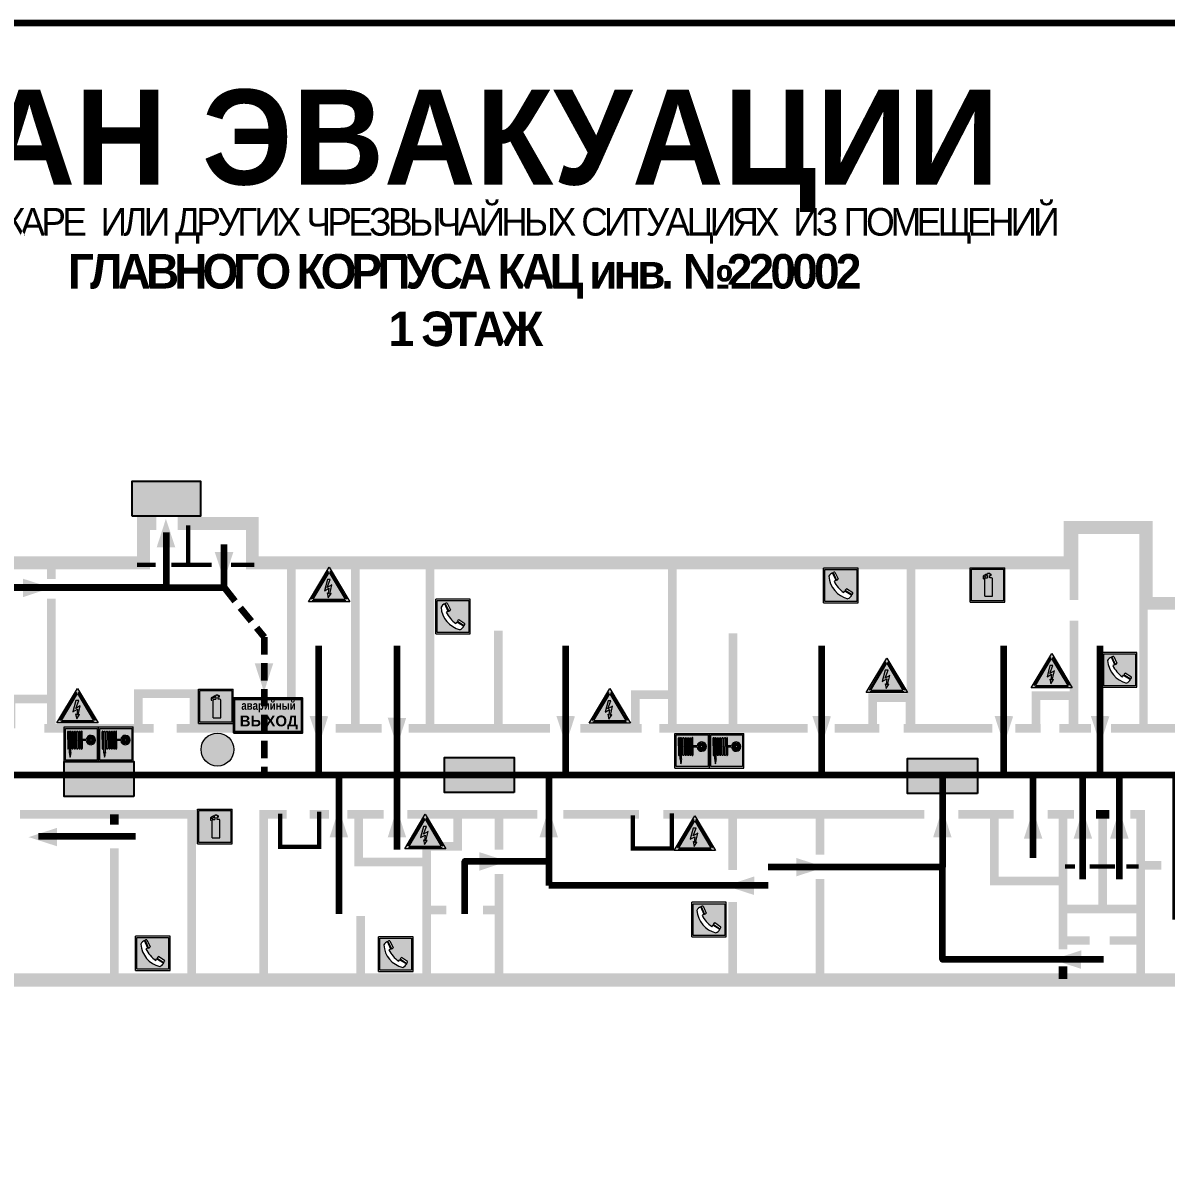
# Model space of a CAD drawing. Header units: millimetres. Extents: x 13810 to 67229, y 12374 to 21950.
# Drawn here: x 27227.8 to 27492.9, y 19611.8 to 19874 of the extents above; entities that cross this region are included whole.
import ezdxf

# ---------------------------------------------------------------- set-up
doc = ezdxf.new("R2010")
doc.units = ezdxf.units.MM
doc.linetypes.add('{ Wide Dash }', pattern=[12, 4, -2, 4, -2])
doc.layers.add('План_Штампы', color=7, linetype='Continuous')
doc.styles.add('обычный', font='arial.ttf')

# ---------------------------------------------------------------- blocks, each defined once
blk = doc.blocks.new('A$C7B4425F7')
at = {"true_color": 0xffffff}
blk.add_hatch(color=7, dxfattribs=at).paths.add_polyline_path([(0, 0), (-16, 0), (-16, -8), (0, -8)])
h = blk.add_hatch(color=126)
h.paths.add_polyline_path([(-0.2, -0.2), (-15.8, -0.2), (-15.8, -7.8), (-0.2, -7.8)])
h.paths.add_polyline_path([(-11.76, -2.03), (-11.76, -3.66), (-11.17, -3.66, -0.568275), (-11.17, -6.18), (-12.58, -6.18), (-12.58, -2.03)], flags=16)
h.paths.add_polyline_path([(-13.33, -4.12, -0.495768), (-13.59, -6.18), (-15.03, -6.18), (-15.03, -2.03), (-13.59, -2.03, -0.487973)], flags=16)
h.paths.add_polyline_path([(-10.25, -2.03), (-9.48, -2.03), (-9.48, -6.18), (-10.25, -6.18)], flags=16)
h.paths.add_polyline_path([(-13.84, -3.69), (-14.24, -3.69), (-14.24, -3.03), (-13.9, -3.03, -0.692621)], flags=0)
h.paths.add_polyline_path([(-9.15, -2.03), (-8.4, -2.03), (-8.04, -3.07), (-7.68, -2.03), (-6.93, -2.03), (-7.64, -4.1), (-6.93, -6.18), (-7.68, -6.18), (-8.04, -5.14), (-8.4, -6.18), (-9.15, -6.18), (-8.44, -4.1)], flags=16)
h.paths.add_polyline_path([(-11.76, -4.46), (-11.42, -4.46, -0.692621), (-11.36, -5.12), (-11.76, -5.12)], flags=0)
h.paths.add_polyline_path([(-13.9, -5.2), (-14.24, -5.2), (-14.24, -4.55), (-13.84, -4.55, -0.708038)], flags=0)
edge = h.paths.add_edge_path(flags=16)
edge.add_ellipse((-5.51, -4.08), major_axis=(0, 2.05), ratio=0.586184, start_angle=0, end_angle=360)
edge = h.paths.add_edge_path(flags=0)
edge.add_ellipse((-5.51, -4.08), major_axis=(0, 1.14), ratio=0.454828, start_angle=0, end_angle=360)
h.paths.add_polyline_path([(-4.13, -4.96, 0.377264), (-3.48, -4.52, 0.0555), (-3.16, -2.03), (-1.66, -2.03), (-1.66, -4.96), (-0.96, -4.96), (-0.96, -7.01), (-1.75, -7.01), (-1.75, -6.18), (-3.3, -6.18), (-3.3, -7.02), (-4.13, -7.02)], flags=16)
h.paths.add_polyline_path([(-2.73, -2.91), (-2.28, -2.91), (-2.28, -4.96), (-3.05, -4.96, 0.079136)], flags=0)
at = {"color": 126}
blk.add_lwpolyline([(-16, -8), (0, -8), (0, 0), (-16, 0)], close=True, dxfattribs=at)
blk = doc.blocks.new('A$C32E8229D')
at = {"true_color": 0xffffff}
blk.add_hatch(color=7, dxfattribs=at).paths.add_polyline_path([(0, 0), (0, -8), (16, -8), (16, 0)])
h = blk.add_hatch(color=126)
h.paths.add_polyline_path([(0.2, -0.2), (15.8, -0.2), (15.8, -7.8), (0.2, -7.8)])
h.paths.add_polyline_path([(13.49, -2.05), (12.08, -2.05), (11.37, -2.63, 0.162397), (11.29, -2.84), (11.29, -3.63), (10.35, -3.63), (10.35, -4.05), (11.68, -4.05), (11.68, -3.48), (12.26, -4.28), (11.29, -5.1), (11.29, -6.78), (11.85, -6.78), (11.85, -5.44), (12.8, -4.64), (12.8, -5.94), (14.46, -5.94), (14.46, -5.39), (13.45, -5.39), (13.45, -3.97), (12.46, -2.59), (13.15, -2.59), (13.69, -3.34), (14.18, -3)], flags=16)
h.paths.add_polyline_path([(10.74, -1.82, 1), (11.8, -1.82, 1)], flags=16)
h.paths.add_polyline_path([(9.39, -3.59), (5.99, -3.59), (6.56, -3.03), (5.91, -3.03), (5.1, -3.83), (5.91, -4.64), (6.56, -4.64), (5.99, -4.09), (9.39, -4.09)], flags=16)
h.paths.add_polyline_path([(4.29, -1.08), (1.72, -1.08), (1.72, -6.6), (4.29, -6.6)], flags=16)
at = {"color": 126}
blk.add_lwpolyline([(16, -8), (0, -8), (0, 0), (16, 0)], close=True, dxfattribs=at)
blk = doc.blocks.new('A$C456E1F9C')
at = {"lineweight": 5}
h = blk.add_hatch(color=242, dxfattribs=at)
h.paths.add_polyline_path([(0.51, -1.47), (0.51, -13.26), (12.29, -13.26), (12.29, -1.47)])
h.paths.add_polyline_path([(5.42, -4.95, -0.254479), (4.78, -5.4), (3.52, -2.53, -0.209735), (4.23, -2.4)], flags=16)
h.paths.add_polyline_path([(8.53, -8.6), (10.87, -10.17), (10.54, -10.76), (8.03, -9.13, -0.192251)], flags=16)
h.paths.add_polyline_path([(4.61, -5.49, 0.005518), (3.87, -5.72, 0.128647), (7.49, -10.01, 0.00809), (7.83, -9.33), (10.47, -10.97, -0.16736), (8.99, -12.25, -0.327862), (1.95, -3.95, -0.166952), (3.36, -2.62)], flags=16)
at = {"color": 242, "lineweight": 5}
for p, q in [((0, -13.77), (0, -0.97)), ((12.8, -0.97), (0, -0.97)), ((4.61, -5.49), (3.36, -2.62)), ((3.52, -2.53), (4.78, -5.4)), ((4.23, -2.4), (5.42, -4.95)), ((12.8, -13.77), (12.8, -0.97)), ((7.83, -9.33), (10.47, -10.97)), ((8.03, -9.13), (10.54, -10.76)), ((10.81, -10.12), (8.53, -8.6)), ((10.54, -10.76), (10.8, -10.3)), ((10.8, -10.3), (10.81, -10.12)), ((0, -13.77), (12.8, -13.77))]:
    blk.add_line(p, q, dxfattribs=at)
blk.add_lwpolyline([(0.51, -1.47), (12.29, -1.47), (12.29, -13.26), (0.51, -13.26)], close=True, dxfattribs=at)
for centre, radius, start, end in [((4.59, -5.34), 2.99, 114.2845, 152.1974), ((11.12, -3.31), 9.19, 183.9915, 256.6009), ((4.02, -3.27), 0.891, 76.3284, 123.7092), ((14.98, -39.1), 35.17, 107.1487, 108.4135), ((13.86, -0.94), 11.08, 205.5536, 234.8762), ((4.68, -4.59), 0.824, 276.9621, 334.0723), ((-13.31, 0.8), 23.44, 332.5487, 334.4027), ((8.94, -9.5), 0.989, 114.4092, 157.9388), ((7.87, -9.46), 3, 291.9291, 329.9329)]:
    blk.add_arc(centre, radius, start, end, dxfattribs=at)
blk = doc.blocks.new('A$C37112FD5')
at = {"true_color": 0xf5f5ff}
h = blk.add_hatch(color=7, dxfattribs=at)
h.dxf.hatch_style = 1
h.paths.add_polyline_path([(12.8, -7.4), (0, -7.4), (0, -20.2), (12.8, -20.2)])
h.paths.add_polyline_path([(12.29, -7.91), (12.29, -19.69), (0.51, -19.69), (0.51, -7.91)], flags=16)
h.paths.add_polyline_path([(4.98, -9.04, -0.42597), (5.17, -9.22), (5.17, -12.25), (5.17, -15.29, -0.432244), (4.98, -15.47), (4.83, -15.47, -0.42597), (4.64, -15.29), (4.64, -12.25), (4.64, -9.22, -0.432244), (4.83, -9.04)], flags=0)
h.paths.add_polyline_path([(4.28, -9.22), (4.28, -12.25), (4.28, -15.29, -0.432244), (4.09, -15.47), (3.94, -15.47, -0.42597), (3.75, -15.29), (3.75, -12.25), (3.75, -9.22, -0.432244), (3.94, -9.04), (4.09, -9.04, -0.42597)], flags=0)
h.paths.add_polyline_path([(5.72, -9.04), (5.87, -9.04, -0.42597), (6.06, -9.22), (6.06, -12.25), (6.06, -15.29, -0.432244), (5.87, -15.47), (5.72, -15.47, -0.42597), (5.53, -15.29), (5.53, -12.25), (5.53, -9.22, -0.432244)], flags=0)
h.paths.add_polyline_path([(6.42, -8.9), (6.5, -8.9, -0.42597), (6.69, -9.08), (6.69, -12.03), (8.21, -12.03, -15.824349), (8.21, -12.47), (6.69, -12.47), (6.69, -15.42, -0.432244), (6.5, -15.6), (6.42, -15.6)], flags=0)
h.paths.add_polyline_path([(3.39, -9.22), (3.39, -12.25), (3.39, -15.29, -0.432244), (3.2, -15.47), (3.05, -15.47, -0.42597), (2.85, -15.29), (2.85, -12.25), (2.85, -9.22, -0.432244), (3.05, -9.04), (3.2, -9.04, -0.42597)], flags=0)
h.paths.add_polyline_path([(2.5, -9.22), (2.5, -16.71), (1.96, -16.71), (1.96, -9.22, -0.432244), (2.15, -9.04), (2.31, -9.04, -0.42597)], flags=0)
h.paths.add_polyline_path([(1.61, -8.9), (1.61, -15.6), (1.57, -15.6, -0.42597), (1.37, -15.42), (1.37, -12.03), (1.37, -9.09, -0.432244), (1.57, -8.9)], flags=0)
h.paths.add_polyline_path([(9.76, -10.81), (9.76, -12.03), (8.49, -12.03, -0.336371)], flags=0)
h.paths.add_polyline_path([(8.49, -12.47), (9.76, -12.47), (9.76, -13.7, -0.336371)], flags=0)
h.paths.add_polyline_path([(10.11, -10.81, -0.336371), (11.38, -12.03), (10.11, -12.03)], flags=0)
h.paths.add_polyline_path([(10.11, -12.47), (11.38, -12.47, -0.336371), (10.11, -13.7)], flags=0)
h.paths.add_polyline_path([(2.5, -16.84), (2.5, -17.05), (1.97, -17.05), (1.97, -16.84)], flags=0)
h.paths.add_polyline_path([(2.5, -17.24, -0.033778), (2.24, -18.6, -0.033778), (1.97, -17.24)], flags=0)
h = blk.add_hatch(color=242)
h.dxf.hatch_style = 1
h.paths.add_polyline_path([(12.29, -7.91), (0.51, -7.91), (0.51, -19.69), (12.29, -19.69)])
h.paths.add_polyline_path([(6.42, -15.6), (6.42, -8.9), (6.5, -8.9, -0.42597), (6.69, -9.08), (6.69, -12.03), (8.21, -12.03, -15.824349), (8.21, -12.47), (6.69, -12.47), (6.69, -15.42, -0.432244), (6.5, -15.6)], flags=16)
h.paths.add_polyline_path([(5.87, -15.47), (5.72, -15.47, -0.42597), (5.53, -15.29), (5.53, -12.25), (5.53, -9.22, -0.432244), (5.72, -9.04), (5.87, -9.04, -0.42597), (6.06, -9.22), (6.06, -12.25), (6.06, -15.29, -0.432244)], flags=16)
h.paths.add_polyline_path([(4.98, -15.47), (4.83, -15.47, -0.42597), (4.64, -15.29), (4.64, -12.25), (4.64, -9.22, -0.432244), (4.83, -9.04), (4.98, -9.04, -0.42597), (5.17, -9.22), (5.17, -12.25), (5.17, -15.29, -0.432244)], flags=16)
h.paths.add_polyline_path([(4.09, -15.47), (3.94, -15.47, -0.42597), (3.75, -15.29), (3.75, -12.25), (3.75, -9.22, -0.432244), (3.94, -9.04), (4.09, -9.04, -0.42597), (4.28, -9.22), (4.28, -12.25), (4.28, -15.29, -0.432244)], flags=16)
h.paths.add_polyline_path([(3.2, -15.47), (3.05, -15.47, -0.42597), (2.85, -15.29), (2.85, -12.25), (2.85, -9.22, -0.432244), (3.05, -9.04), (3.2, -9.04, -0.42597), (3.39, -9.22), (3.39, -12.25), (3.39, -15.29, -0.432244)], flags=16)
h.paths.add_polyline_path([(2.5, -17.05), (1.97, -17.05), (1.97, -16.84), (2.5, -16.84)], flags=16)
h.paths.add_polyline_path([(2.5, -17.24, -0.033778), (2.24, -18.6, -0.033778), (1.97, -17.24)], flags=16)
h.paths.add_polyline_path([(2.5, -16.71), (1.96, -16.71), (1.96, -9.22, -0.432244), (2.15, -9.04), (2.31, -9.04, -0.42597), (2.5, -9.22)], flags=16)
h.paths.add_polyline_path([(1.61, -15.6), (1.57, -15.6, -0.42597), (1.37, -15.42), (1.37, -12.03), (1.37, -9.09, -0.432244), (1.57, -8.9), (1.61, -8.9)], flags=16)
h.paths.add_polyline_path([(8.49, -12.47), (9.76, -12.47), (9.76, -13.7, -0.336371)], flags=0)
h.paths.add_polyline_path([(10.11, -13.7), (10.11, -12.47), (11.38, -12.47, -0.336371)], flags=0)
h.paths.add_polyline_path([(8.49, -12.03, -0.336371), (9.76, -10.81), (9.76, -12.03)], flags=0)
h.paths.add_polyline_path([(10.11, -12.03), (10.11, -10.81, -0.336371), (11.38, -12.03)], flags=0)
h = blk.add_hatch(color=7, dxfattribs=at)
h.dxf.hatch_style = 1
h.paths.add_polyline_path([(1.61, -8.9), (1.57, -8.9, 0.432244), (1.37, -9.09), (1.37, -12.03), (1.37, -15.42, 0.42597), (1.57, -15.6), (1.61, -15.6)])
h.paths.add_polyline_path([(2.5, -9.22, 0.42597), (2.31, -9.04), (2.15, -9.04, 0.432244), (1.96, -9.22), (1.96, -16.71), (2.5, -16.71)])
h.paths.add_polyline_path([(2.5, -16.84), (1.97, -16.84), (1.97, -17.05), (2.5, -17.05)])
h.paths.add_polyline_path([(2.5, -17.24), (1.97, -17.24, 0.033778), (2.24, -18.6, 0.033778)])
h.paths.add_polyline_path([(3.39, -12.25), (3.39, -9.22, 0.42597), (3.2, -9.04), (3.05, -9.04, 0.432244), (2.85, -9.22), (2.85, -12.25), (2.85, -15.29, 0.42597), (3.05, -15.47), (3.2, -15.47, 0.432244), (3.39, -15.29)])
h.paths.add_polyline_path([(4.28, -12.25), (4.28, -9.22, 0.42597), (4.09, -9.04), (3.94, -9.04, 0.432244), (3.75, -9.22), (3.75, -12.25), (3.75, -15.29, 0.42597), (3.94, -15.47), (4.09, -15.47, 0.432244), (4.28, -15.29)])
h.paths.add_polyline_path([(5.17, -12.25), (5.17, -9.22, 0.42597), (4.98, -9.04), (4.83, -9.04, 0.432244), (4.64, -9.22), (4.64, -12.25), (4.64, -15.29, 0.42597), (4.83, -15.47), (4.98, -15.47, 0.432244), (5.17, -15.29)])
h.paths.add_polyline_path([(6.06, -12.25), (6.06, -9.22, 0.42597), (5.87, -9.04), (5.72, -9.04, 0.432244), (5.53, -9.22), (5.53, -12.25), (5.53, -15.29, 0.42597), (5.72, -15.47), (5.87, -15.47, 0.432244), (6.06, -15.29)])
h.paths.add_polyline_path([(6.69, -12.47), (8.21, -12.47, 15.824349), (8.21, -12.03), (6.69, -12.03), (6.69, -9.08, 0.42597), (6.5, -8.9), (6.42, -8.9), (6.42, -15.6), (6.5, -15.6, 0.432244), (6.69, -15.42)])
h.paths.add_polyline_path([(8.49, -12.47), (9.76, -12.47), (9.76, -13.7, -0.336371)], flags=16)
h.paths.add_polyline_path([(8.49, -12.03, -0.336371), (9.76, -10.81), (9.76, -12.03)], flags=16)
h.paths.add_polyline_path([(10.11, -12.47), (11.38, -12.47, -0.336371), (10.11, -13.7)], flags=16)
h.paths.add_polyline_path([(10.11, -12.03), (10.11, -10.81, -0.336371), (11.38, -12.03)], flags=16)
h = blk.add_hatch(color=242)
h.dxf.hatch_style = 1
h.paths.add_polyline_path([(9.76, -10.81, 0.336371), (8.49, -12.03), (9.76, -12.03)])
h.paths.add_polyline_path([(10.11, -10.81), (10.11, -12.03), (11.38, -12.03, 0.336371)])
h.paths.add_polyline_path([(11.38, -12.47), (10.11, -12.47), (10.11, -13.7, 0.336371)])
h.paths.add_polyline_path([(9.76, -12.47), (8.49, -12.47, 0.336371), (9.76, -13.7)])
at = {"color": 242, "lineweight": 5}
for p, q in [((0, -20.2), (0, -7.4)), ((0, -7.4), (12.8, -7.4)), ((12.8, -20.2), (12.8, -7.4)), ((1.37, -12.03), (1.37, -9.08)), ((1.37, -12.03), (1.37, -15.42)), ((1.57, -8.9), (1.61, -8.9)), ((1.61, -8.9), (1.61, -15.6)), ((1.96, -16.71), (1.96, -9.22)), ((2.15, -9.04), (2.31, -9.04)), ((2.5, -16.71), (2.5, -9.22)), ((2.85, -12.25), (2.85, -9.22)), ((2.85, -12.25), (2.85, -15.29)), ((3.05, -9.04), (3.2, -9.04)), ((3.39, -12.25), (3.39, -9.22)), ((3.39, -12.25), (3.39, -15.29)), ((3.75, -12.25), (3.75, -9.22)), ((3.75, -12.25), (3.75, -15.29)), ((3.94, -9.04), (4.09, -9.04)), ((4.28, -12.25), (4.28, -9.22)), ((4.28, -12.25), (4.28, -15.29)), ((4.64, -12.25), (4.64, -9.22)), ((4.64, -12.25), (4.64, -15.29)), ((4.83, -9.04), (4.98, -9.04)), ((5.17, -12.25), (5.17, -9.22)), ((5.17, -12.25), (5.17, -15.29)), ((5.53, -12.25), (5.53, -9.22)), ((5.53, -12.25), (5.53, -15.29)), ((5.72, -9.04), (5.87, -9.04)), ((6.06, -12.25), (6.06, -9.22)), ((6.06, -12.25), (6.06, -15.29)), ((6.42, -8.9), (6.42, -15.6)), ((6.5, -8.9), (6.42, -8.9)), ((6.69, -12.03), (6.69, -9.08)), ((8.21, -12.03), (6.69, -12.03)), ((8.21, -12.47), (6.69, -12.47)), ((6.69, -12.47), (6.69, -15.42)), ((9.76, -12.03), (8.49, -12.03)), ((9.76, -12.47), (8.49, -12.47)), ((9.76, -10.81), (9.76, -12.03)), ((9.76, -12.47), (9.76, -13.7)), ((10.11, -10.81), (10.11, -12.03)), ((11.38, -12.03), (10.11, -12.03)), ((11.38, -12.47), (10.11, -12.47)), ((10.11, -12.47), (10.11, -13.7)), ((1.57, -15.6), (1.61, -15.6)), ((1.96, -16.71), (2.5, -16.71)), ((1.97, -16.84), (2.5, -16.84)), ((1.97, -17.05), (1.97, -16.84)), ((2.5, -16.84), (2.5, -17.05)), ((3.05, -15.47), (3.2, -15.47)), ((3.94, -15.47), (4.09, -15.47)), ((4.83, -15.47), (4.98, -15.47)), ((5.72, -15.47), (5.87, -15.47)), ((6.42, -15.6), (6.5, -15.6)), ((0, -20.2), (12.8, -20.2)), ((2.5, -17.05), (1.97, -17.05)), ((1.97, -17.24), (2.5, -17.24))]:
    blk.add_line(p, q, dxfattribs=at)
blk.add_lwpolyline([(0.51, -7.91), (12.29, -7.91), (12.29, -19.69), (0.51, -19.69)], close=True, dxfattribs=at)
for centre, radius, start, end in [((1.56, -9.09), 0.182, 87.1027, 180.6071), ((2.15, -9.22), 0.182, 87.1027, 180.6071), ((2.32, -9.22), 0.182, 359.3929, 92.8973), ((3.04, -9.22), 0.182, 87.1027, 180.6071), ((3.21, -9.22), 0.182, 359.3929, 92.8973), ((3.93, -9.22), 0.182, 87.1027, 180.6071), ((4.1, -9.22), 0.182, 359.3929, 92.8973), ((4.82, -9.22), 0.182, 87.1027, 180.6071), ((4.99, -9.22), 0.182, 359.3929, 92.8973), ((5.71, -9.22), 0.182, 87.1027, 180.6071), ((5.88, -9.22), 0.182, 359.3929, 92.8973), ((6.51, -9.09), 0.182, 359.3929, 92.8973), ((9.93, -12.25), 1.74, 187.2319, 172.7681), ((9.93, -12.25), 1.46, 96.9927, 171.3585), ((9.93, -12.25), 1.46, 188.6415, 263.0073), ((9.93, -12.25), 1.46, 8.6415, 83.0073), ((9.93, -12.25), 1.46, 276.9927, 351.3585), ((1.56, -15.42), 0.182, 179.3929, 272.8973), ((3.04, -15.29), 0.182, 179.3929, 272.8973), ((3.21, -15.29), 0.182, 267.1027, 0.6071), ((3.93, -15.29), 0.182, 179.3929, 272.8973), ((4.1, -15.29), 0.182, 267.1027, 0.6071), ((4.82, -15.29), 0.182, 179.3929, 272.8973), ((4.99, -15.29), 0.182, 267.1027, 0.6071), ((5.71, -15.29), 0.182, 179.3929, 272.8973), ((5.88, -15.29), 0.182, 267.1027, 0.6071), ((6.51, -15.42), 0.182, 267.1027, 0.6071), ((12.17, -15.98), 10.27, 187.041, 194.7793), ((-7.7, -15.98), 10.27, 345.2207, 352.959)]:
    blk.add_arc(centre, radius, start, end, dxfattribs=at)
blk = doc.blocks.new('A$C3AD82952')
at = {"true_color": 0xf5f5ff}
h = blk.add_hatch(color=7, dxfattribs=at)
h.dxf.hatch_style = 1
h.paths.add_polyline_path([(8.21, 8.73, 0.414214), (7.89, 9.05), (7.22, 9.05), (7.22, 9.92), (7.59, 9.92, 1), (7.57, 10.36), (7.22, 10.36), (7.22, 10.6), (6.43, 10.6), (6.43, 10.36), (6.01, 10.36), (4.74, 9.59), (4.74, 8.69), (4.98, 8.73), (4.98, 9.26), (6.12, 9.91), (6.43, 9.91), (6.43, 9.05), (5.76, 9.05, 0.414214), (5.44, 8.73), (5.44, 2.2), (8.21, 2.2)], flags=0)
h.paths.add_polyline_path([(12.8, 12.8), (0, 12.8), (0, 0), (12.8, 0)])
h.paths.add_polyline_path([(0.51, 12.29), (12.29, 12.29), (12.29, 0.51), (0.51, 0.51)], flags=16)
h.paths.add_polyline_path([(4.74, 9.59), (6.01, 10.36), (6.43, 10.36), (6.43, 10.6), (7.22, 10.6), (7.22, 10.36), (7.59, 10.36, -0.94586), (7.59, 9.92), (7.22, 9.92), (7.22, 9.05), (7.89, 9.05, -0.414214), (8.21, 8.73), (8.21, 2.2), (5.44, 2.2), (5.44, 8.73, -0.414214), (5.76, 9.05), (6.43, 9.05), (6.43, 9.91), (6.12, 9.91), (4.98, 9.26), (4.98, 8.73), (4.74, 8.69)], flags=0)
h = blk.add_hatch(color=242)
h.dxf.hatch_style = 1
h.paths.add_polyline_path([(12.29, 12.29), (0.51, 12.29), (0.51, 0.51), (12.29, 0.51)])
h.paths.add_polyline_path([(4.74, 8.69), (4.74, 9.59), (6.01, 10.36), (6.43, 10.36), (6.43, 10.6), (7.22, 10.6), (7.22, 10.36), (7.59, 10.36, -0.94586), (7.59, 9.92), (7.22, 9.92), (7.22, 9.05), (7.89, 9.05, -0.414214), (8.21, 8.73), (8.21, 2.2), (5.44, 2.2), (5.44, 8.73, -0.414214), (5.76, 9.05), (6.43, 9.05), (6.43, 9.91), (6.12, 9.91), (4.98, 9.26), (4.98, 8.73)], flags=16)
h = blk.add_hatch(color=7, dxfattribs=at)
h.dxf.hatch_style = 1
h.paths.add_polyline_path([(8.21, 8.73, 0.414214), (7.89, 9.05), (7.22, 9.05), (7.22, 9.92), (7.59, 9.92, 1), (7.57, 10.36), (7.22, 10.36), (7.22, 10.6), (6.43, 10.6), (6.43, 10.36), (6.01, 10.36), (4.74, 9.59), (4.74, 8.69), (4.98, 8.73), (4.98, 9.26), (6.12, 9.91), (6.43, 9.91), (6.43, 9.05), (5.76, 9.05, 0.414214), (5.44, 8.73), (5.44, 2.2), (8.21, 2.2)])
at = {"color": 242, "lineweight": 5}
for p, q in [((0, 0), (0, 12.8)), ((0, 12.8), (12.8, 12.8)), ((12.8, 0), (12.8, 12.8)), ((6.01, 10.36), (4.74, 9.59)), ((4.74, 9.59), (4.74, 8.69)), ((4.74, 8.69), (4.98, 8.73)), ((4.98, 9.26), (6.12, 9.91)), ((4.98, 8.73), (4.98, 9.26)), ((5.44, 2.2), (5.44, 8.73)), ((5.76, 9.05), (6.43, 9.05)), ((6.01, 10.36), (6.43, 10.36)), ((6.12, 9.91), (6.43, 9.91)), ((7.22, 10.6), (6.43, 10.6)), ((6.43, 10.6), (6.43, 10.36)), ((6.43, 9.91), (6.43, 9.05)), ((7.22, 10.36), (7.22, 10.6)), ((7.59, 10.36), (7.22, 10.36)), ((7.22, 9.05), (7.22, 9.92)), ((7.59, 9.92), (7.22, 9.92)), ((7.89, 9.05), (7.22, 9.05)), ((8.21, 2.2), (8.21, 8.73)), ((0, 0), (12.8, 0)), ((5.44, 2.2), (8.21, 2.2))]:
    blk.add_line(p, q, dxfattribs=at)
blk.add_lwpolyline([(0.51, 12.29), (12.29, 12.29), (12.29, 0.51), (0.51, 0.51)], close=True, dxfattribs=at)
for centre, radius, start, end in [((5.76, 8.73), 0.32, 90, 180), ((7.58, 10.14), 0.223, 273.1875, 86.8125), ((7.89, 8.73), 0.32, 0, 90)]:
    blk.add_arc(centre, radius, start, end, dxfattribs=at)
blk = doc.blocks.new('A$C3E6D3DDE')
at = {"lineweight": 5}
h = blk.add_hatch(color=40, dxfattribs=at)
h.paths.add_polyline_path([(24.1, 1.45), (16.46, -11.35), (31.74, -11.35)])
h.paths.add_polyline_path([(24.09, -0.46), (30.03, -10.41), (18.14, -10.41)], flags=16)
h.paths.add_polyline_path([(24.54, -3.08), (23.41, -6.02), (25.13, -5.01), (24.33, -8.5), (24.82, -8.27), (23.79, -9.86), (23.4, -8.04), (23.8, -8.43), (24.04, -6.29), (22.39, -7.25), (23.44, -3.08)], flags=0)
h = blk.add_hatch(color=256, dxfattribs=at)
h.paths.add_polyline_path([(24.37, 0.03, 0.567511), (23.82, 0.03), (17.59, -10.4, 0.582454), (17.86, -10.88), (30.32, -10.88, 0.582149), (30.6, -10.4)])
h.paths.add_polyline_path([(24.09, -0.46), (18.14, -10.41), (30.03, -10.41)], flags=16)
h.paths.add_polyline_path([(24.54, -3.08), (23.41, -6.02), (25.13, -5.01), (24.33, -8.5), (24.82, -8.27), (23.79, -9.86), (23.4, -8.04), (23.8, -8.43), (24.04, -6.29), (22.39, -7.25), (23.44, -3.08)], flags=0)
h = blk.add_hatch(color=40, dxfattribs=at)
h.paths.add_polyline_path([(24.09, -0.46), (18.14, -10.41), (30.03, -10.41)])
h.paths.add_polyline_path([(24.82, -8.27), (23.79, -9.86), (23.4, -8.04), (23.8, -8.43), (24.04, -6.29), (22.39, -7.25), (23.44, -3.08), (24.54, -3.08), (23.41, -6.02), (25.13, -5.01), (24.33, -8.5)], flags=16)
at = {"color": 40, "lineweight": 5}
for p, q in [((16.46, -11.35), (24.1, 1.45)), ((24.1, 1.45), (31.74, -11.35))]:
    blk.add_line(p, q, dxfattribs=at)
at = {"lineweight": 5}
for p, q in [((17.59, -10.4), (23.82, 0.03)), ((24.37, 0.03), (30.6, -10.4)), ((18.14, -10.41), (24.09, -0.46)), ((23.44, -3.08), (22.39, -7.25)), ((23.41, -6.02), (24.54, -3.08)), ((24.54, -3.08), (23.44, -3.08)), ((24.09, -0.46), (30.03, -10.41)), ((22.39, -7.25), (24.04, -6.29)), ((23.8, -8.43), (23.4, -8.04)), ((23.4, -8.04), (23.79, -9.86)), ((25.13, -5.01), (23.41, -6.02)), ((23.79, -9.86), (24.82, -8.27)), ((24.04, -6.29), (23.8, -8.43)), ((24.33, -8.5), (25.13, -5.01)), ((24.82, -8.27), (24.33, -8.5)), ((17.86, -10.88), (30.32, -10.88)), ((18.14, -10.41), (30.03, -10.41))]:
    blk.add_line(p, q, dxfattribs=at)
at = {"color": 50, "lineweight": 5}
blk.add_line((31.74, -11.35), (16.46, -11.35), dxfattribs=at)
blk = doc.blocks.new('A$C41C009D9')
at = {"true_color": 0xffffff}
blk.add_hatch(color=7, dxfattribs=at).paths.add_polyline_path([(0, 8), (-16, 8), (-16, 0), (0, 0)])
h = blk.add_hatch(color=126)
h.dxf.hatch_style = 1
h.paths.add_polyline_path([(-15.8, 7.8), (-15.8, 0.2), (-0.2, 0.2), (-0.2, 7.8)])
at = {"color": 126}
for points in [[(-16, 0), (0, 0), (0, 8), (-16, 8)], [(-16, 0), (0, 0), (0, 8), (-16, 8)], [(-15.8, 7.8), (-0.2, 7.8), (-0.2, 0.2), (-15.8, 0.2)]]:
    blk.add_lwpolyline(points, close=True, dxfattribs=at)
at = {"color": 7, "true_color": 0xffffff, "insert": (-15.8, 7.3), "char_height": 2.5, "width": 15.5999, "attachment_point": 1, "style": 'обычный'}
blk.add_mtext('\\pi1.6133;{\\fArial|b1|i0|c204|p34;\\H0.8x;\\W0.8;аварийный\\H1.25x;\\W1;\\P\\pi1.2327;ВЫХОД}', dxfattribs=at)
blk = doc.blocks.new('A$C7B8C2D5B')
at = {"lineweight": 0}
h = blk.add_hatch(color=5, dxfattribs=at)
h.dxf.hatch_style = 1
h.paths.add_polyline_path([(1.4, -3.02, 1), (-2.11, -3.02, 1)])
at = {"color": 5, "lineweight": 0}
blk.add_circle((-0.36, -3.02), 1.75, dxfattribs=at)

msp = doc.modelspace()

# ---------------------------------------------------------------- linework, layer by layer
at = {"color": 2, "lineweight": 100}
msp.add_lwpolyline([(27019.29, 19873.98), (27619.29, 19873.98), (27619.29, 19478.98), (27019.29, 19478.98)], close=True, dxfattribs=at)
at = {"lineweight": 100}
for points, const_width, elevation in [([(27258.76, 19757.95), (27255.8, 19757.95), (27255.8, 19748.88), (27109, 19748.88), (27109, 19768.33), (27140.18, 19768.33), (27140.18, 19769.82)], 3, 3), ([(27101.19, 19631.12), (27126.15, 19631.12), (27126.15, 19622.26), (27143.11, 19622.26), (27143.11, 19652.13), (27546.81, 19652.13), (27546.81, 19614.56), (27604.86, 19614.56), (27604.86, 19707.26), (27554.21, 19707.26), (27554.21, 19757.06), (27550.98, 19757.06)], 3, 3), ([(27544.18, 19757.06), (27533.88, 19757.06), (27533.88, 19739.47), (27488.27, 19739.47), (27488.27, 19757.06), (27470.67, 19757.06), (27470.67, 19748.88), (27281.05, 19748.88), (27281.05, 19757.95), (27263.75, 19757.95)], 3, 3), ([(27487.66, 19757.06), (27487.66, 19710.48)], 2, 3), ([(27234.43, 19748.88), (27234.43, 19745.15)], 2, 3), ([(27290.08, 19710.48), (27290.08, 19748.88)], 2, 6), ([(27322.24, 19710.48), (27322.24, 19748.98)], 2, 3), ([(27378.43, 19710.48), (27378.43, 19748.63)], 2, 3), ([(27433.77, 19710.48), (27433.77, 19748.92)], 2, 3), ([(27304.91, 19710.48), (27304.91, 19748.07)], 2, 3), ([(27234.43, 19711.14), (27234.43, 19740.56)], 2, 3), ([(27338.06, 19710.48), (27338.06, 19733.11)], 2, 3), ([(27392.48, 19710.48), (27392.48, 19732.52)], 2, 3), ([(27480.1, 19710.48), (27504.85, 19710.48), (27504.85, 19723.12)], 2, 3), ([(27225.09, 19710.48), (27225.09, 19717.31), (27234.43, 19717.31), (27234.43, 19721.6)], 2, 3), ([(27254.61, 19711.5), (27254.61, 19718.54), (27267.52, 19718.54), (27267.52, 19710.85)], 2, 3), ([(27369.83, 19711.51), (27369.83, 19718.34), (27378.41, 19718.34), (27378.41, 19710.85)], 2, 3), ([(27424.9, 19710.81), (27424.9, 19717.63), (27433.48, 19717.63), (27433.48, 19710.15)], 2, 3), ([(27462.73, 19711.25), (27462.73, 19718.08), (27471.31, 19718.08), (27471.31, 19710.6)], 2, 3), ([(27232.82, 19710.48), (27258.17, 19710.48)], 2, 3), ([(27263.5, 19710.48), (27281.75, 19710.48)], 2, 3), ([(27286.91, 19710.48), (27292.4, 19710.48)], 2, 3), ([(27300.38, 19710.48), (27311.01, 19710.48)], 2, 3), ([(27317.29, 19710.48), (27350.08, 19710.48)], 2, 3), ([(27357.06, 19710.48), (27371.35, 19710.48)], 2, 3), ([(27375.42, 19710.48), (27409.79, 19710.48)], 2, 3), ([(27416.02, 19710.48), (27426.41, 19710.48)], 2, 3), ([(27432.08, 19710.48), (27452.61, 19710.48)], 2, 3), ([(27457.97, 19710.48), (27463.85, 19710.48)], 2, 3), ([(27468.13, 19710.48), (27475.45, 19710.48)], 2, 3), ([(27227.2, 19690.59), (27267, 19690.59), (27267, 19652.32)], 2, 3), ([(27249.03, 19690.59), (27249.03, 19688.19)], 2, 3), ([(27283.71, 19652.32), (27283.71, 19690.59), (27289.03, 19690.59)], 2, 3), ([(27294.34, 19690.59), (27298.81, 19690.59)], 2, 3), ([(27303.11, 19690.59), (27311.51, 19690.59)], 2, 3), ([(27305.73, 19690.59), (27305.73, 19679.55), (27321.45, 19679.55), (27321.45, 19683.2), (27328.64, 19683.2), (27328.64, 19690.59)], 2, 3), ([(27316.95, 19690.59), (27347.11, 19690.59)], 2, 3), ([(27338.23, 19690.59), (27338.23, 19682.43)], 2, 3), ([(27353.13, 19690.59), (27370.68, 19690.59)], 2, 3), ([(27376.36, 19690.59), (27436.82, 19690.59)], 2, 3), ([(27392.44, 19690.59), (27392.44, 19677.71)], 2, 3), ([(27412.65, 19690.59), (27412.65, 19681.26)], 2, 3), ([(27444.76, 19690.59), (27457.52, 19690.59)], 2, 3), ([(27453.08, 19690.59), (27453.08, 19675.13), (27468.59, 19675.13)], 2, 3), ([(27465.46, 19690.59), (27471.53, 19690.59)], 2, 3), ([(27468.96, 19690.59), (27468.96, 19659.27)], 2, 3), ([(27476.61, 19690.59), (27479.74, 19690.59)], 2, 3), ([(27478.22, 19690.59), (27478.22, 19668.64)], 2, 3), ([(27484.59, 19690.59), (27486.97, 19690.59), (27486.97, 19652.07)], 2, 3), ([(27249.03, 19682.67), (27249.03, 19652.76)], 2, 3), ([(27321.45, 19679.55), (27321.45, 19651.64)], 2, 3), ([(27334.51, 19668.45), (27338.23, 19668.45), (27338.23, 19676.77)], 2, 3), ([(27486.97, 19678.8), (27491.83, 19678.8)], 2, 3), ([(27412.65, 19675.59), (27412.65, 19652.21)], 2, 3), ([(27392.44, 19670.27), (27392.44, 19652.03)], 2, 3), ([(27321.45, 19668.45), (27326.01, 19668.45)], 2, 3), ([(27338.23, 19668.45), (27338.23, 19652)], 2, 3), ([(27468.16, 19668.64), (27486.97, 19668.64)], 2, 3), ([(27468.96, 19661.35), (27475.16, 19661.35)], 2, 3), ([(27486.97, 19661.35), (27479.78, 19661.35)], 2, 3), ([(27468.96, 19655.37), (27468.96, 19652.41)], 2, 3), ([(27142.51, 19652.76), (27576.66, 19652.76), (27576.66, 19642.67)], 2, 3)]:
    msp.add_lwpolyline(points, dxfattribs=dict(at, const_width=const_width, elevation=elevation))
for points, const_width in [([(27266.17, 19748.37), (27266.17, 19757.54)], 1), ([(27471.55, 19756.42), (27471.55, 19740.25)], 2), ([(27254.32, 19748.37), (27258.65, 19748.37)], 1), ([(27262.27, 19748.37), (27271.66, 19748.37)], 1), ([(27276.07, 19748.37), (27281.53, 19748.37)], 1), ([(27471.55, 19735.47), (27471.55, 19710.48)], 2), ([(27287.5, 19690.74), (27287.5, 19683.03), (27296.52, 19683.03), (27296.52, 19691.2)], 1), ([(27369.26, 19690.38), (27369.26, 19682.68), (27378.28, 19682.68), (27378.28, 19690.85)], 1), ([(27469.45, 19678.51), (27471.78, 19678.51)], 1), ([(27475.17, 19678.51), (27481.04, 19678.51)], 1), ([(27483.67, 19678.51), (27486.53, 19678.51)], 1), ([(27306.18, 19652.88), (27306.18, 19667.04)], 2)]:
    msp.add_lwpolyline(points, dxfattribs=dict(at, const_width=const_width))
at = {"color": 126, "lineweight": 100, "true_color": 0x008754}
for points in [[(27261.09, 19755.91), (27261.09, 19743.12), (27221.77, 19743.12), (27274.5, 19743.12), (27274.5, 19753.09)], [(27296.5, 19699.7), (27296.5, 19729.64)], [(27314.56, 19729.64), (27314.56, 19682.44)], [(27353.71, 19699.7), (27353.71, 19729.64)], [(27413.07, 19699.7), (27413.07, 19729.64)], [(27455.3, 19699.7), (27455.3, 19729.64)], [(27477.62, 19699.7), (27477.62, 19729.64)], [(27097.71, 19699.7), (27495.1, 19699.7), (27495.1, 19666.18)], [(27301.1, 19699.7), (27301.1, 19667.55)], [(27349.76, 19699.7), (27349.76, 19674.07)], [(27441.02, 19699.7), (27441.02, 19678.34)], [(27461.99, 19699.7), (27461.99, 19680.54)], [(27473.52, 19699.7), (27473.52, 19675.55)], [(27481.98, 19699.7), (27481.98, 19675.55)], [(27253.96, 19685.44), (27231.45, 19685.44)], [(27330.35, 19667.55), (27330.35, 19679.7), (27349.76, 19679.7)], [(27441.02, 19678.34), (27400.64, 19678.34)], [(27478.38, 19656.96), (27441.02, 19656.96), (27441.02, 19678.95)], [(27400.64, 19674.07), (27349.76, 19674.07)]]:
    msp.add_lwpolyline(points, dxfattribs=at)
at = {"color": 126, "linetype": '{ Wide Dash }', "lineweight": 100, "true_color": 0x008754}
msp.add_lwpolyline([(27274.5, 19743.12), (27283.77, 19731.62), (27283.77, 19699.7)], dxfattribs=at)
at = {"layer": 'План_Штампы', "color": 126, "true_color": 0x008754}
for points in [[(27263.18, 19752.46), (27258.88, 19752.47), (27261.01, 19759.06)], [(27272.34, 19751.36), (27276.64, 19751.34), (27274.51, 19744.76)], [(27227.85, 19740.9), (27227.86, 19745.19), (27234.45, 19743.07)], [(27281.6, 19725.57), (27285.89, 19725.56), (27283.76, 19718.97)], [(27294.35, 19713.34), (27298.64, 19713.33), (27296.51, 19706.75)], [(27312.44, 19712.95), (27316.73, 19712.94), (27314.6, 19706.35)], [(27351.55, 19713.34), (27355.85, 19713.33), (27353.72, 19706.75)], [(27410.91, 19713.34), (27415.21, 19713.33), (27413.08, 19706.75)], [(27453.14, 19713.34), (27457.44, 19713.33), (27455.31, 19706.75)], [(27475.46, 19713.34), (27479.75, 19713.33), (27477.62, 19706.75)], [(27303.26, 19685.23), (27298.97, 19685.24), (27301.1, 19691.83)], [(27316.72, 19685.23), (27312.43, 19685.24), (27314.56, 19691.83)], [(27351.92, 19685.23), (27347.63, 19685.24), (27349.75, 19691.83)], [(27443.18, 19685.23), (27438.88, 19685.24), (27441.01, 19691.83)], [(27464.21, 19684.94), (27459.92, 19684.95), (27462.05, 19691.53)], [(27475.75, 19684.94), (27471.46, 19684.95), (27473.58, 19691.53)], [(27484.21, 19684.94), (27479.91, 19684.95), (27482.04, 19691.53)], [(27235.79, 19687.47), (27235.78, 19683.18), (27229.2, 19685.3)], [(27333.68, 19677.53), (27333.69, 19681.82), (27340.28, 19679.69)], [(27407.14, 19676.19), (27407.15, 19680.48), (27413.73, 19678.36)], [(27397.4, 19676.18), (27397.39, 19671.89), (27390.8, 19674.02)], [(27473.21, 19659.07), (27473.2, 19654.78), (27466.62, 19656.91)]]:
    msp.add_solid(points, dxfattribs=at)

# ---------------------------------------------------------------- block references
for name, p, xscale, yscale, zscale in [('A$C3E6D3DDE', (27283.79, 19746.92), 0.625, 0.625, 0.625), ('A$C456E1F9C', (27413.49, 19748.21, 3), 0.625, 0.625, 0.625), ('A$C3AD82952', (27447.49, 19739.74), 0.625, 0.625, 0.625), ('A$C456E1F9C', (27323.58, 19741.03, 3), 0.625, 0.625, 0.625), ('A$C456E1F9C', (27478.11, 19728.67, 3), 0.625, 0.625, 0.625), ('A$C3E6D3DDE', (27413.11, 19725.88), 0.625, 0.625, 0.625), ('A$C3E6D3DDE', (27451.31, 19726.96), 0.625, 0.625, 0.625), ('A$C3E6D3DDE', (27225.46, 19718.85), 0.625, 0.625, 0.625), ('A$C3AD82952', (27268.58, 19711.6), 0.625, 0.625, 0.625), ('A$C3E6D3DDE', (27348.86, 19718.81), 0.625, 0.625, 0.625), ('A$C37112FD5', (27237.41, 19715.45), 0.6249984004534781, 0.6249984004534781, 0.6249984004534781), ('A$C37112FD5', (27245.41, 19715.45), 0.6249984004534781, 0.6249984004534781, 0.6249984004534781), ('A$C7B8C2D5B', (27273.75, 19712.16), 2.177419353276491, 2.177419353276491, 2.177419353276491), ('A$C37112FD5', (27379.02, 19713.94), 0.6249984004534781, 0.6249984004534781, 0.6249984004534781), ('A$C37112FD5', (27387.02, 19713.94), 0.6249984004534781, 0.6249984004534781, 0.6249984004534781), ('A$C3AD82952', (27268.35, 19683.76), 0.625, 0.625, 0.625), ('A$C3E6D3DDE', (27306.08, 19689.72), 0.625, 0.625, 0.625), ('A$C3E6D3DDE', (27368.59, 19689.33), 0.625, 0.625, 0.625), ('A$C456E1F9C', (27382.91, 19670.8, 3), 0.625, 0.625, 0.625), ('A$C456E1F9C', (27253.97, 19662.98, 3), 0.625, 0.625, 0.625), ('A$C456E1F9C', (27310.3, 19662.78, 3), 0.625, 0.625, 0.625)]:
    msp.add_blockref(name, p, dxfattribs=dict(xscale=xscale, yscale=yscale, zscale=zscale))
msp.add_blockref('A$C41C009D9', (27292.68, 19709.5))
at = {"layer": 'План_Штампы'}
msp.add_blockref('A$C7B4425F7', (27269.1, 19767.73), dxfattribs=at)
at = {"layer": 'План_Штампы', "color": 126, "true_color": 0x008754, "xscale": 1.012510887696, "yscale": 1.012510887696, "zscale": 1.012510887696, "rotation": 359.9978653237144}
for p in [(27237.41, 19702.83), (27325.58, 19703.74), (27432.98, 19703.55)]:
    msp.add_blockref('A$C32E8229D', p, dxfattribs=at)

# ---------------------------------------------------------------- texts
at = {"lineweight": 0, "insert": (27176.96, 19858.52), "char_height": 22, "width": 493.8901, "attachment_point": 1, "style": 'обычный'}
msp.add_mtext('{\\fProxima Nova Rg|b1|i0|c204|p2;ПЛАН ЭВАКУАЦИИ}', dxfattribs=at)
at = {"color": 0, "lineweight": 0, "insert": (27329.82, 19825.69), "char_height": 8, "width": 449.2158, "attachment_point": 5, "style": 'обычный'}
msp.add_mtext('{\\fArial Black|b1|i0|c204|p34;\\H2x;\\T0.85;  \\fArial Narrow|b0|i0|c204|p34;\\H0.8x;\\W0.9;\\P\\fProxima Nova Rg|b0|i0|c204|p2;\\H0.5x;\\W1;\\C256;ПРИ ПОЖАРЕ  ИЛИ ДРУГИХ ЧРЕЗВЫЧАЙНЫХ СИТУАЦИЯХ  ИЗ ПОМЕЩЕНИЙ \\fProxima Nova Rg|b1|i0|c204|p2;\\H1.25x;\\PГЛАВНОГО КОРПУСА КАЦ инв. №220002\\P\\fProxima Nova Rg|b1|i0|c0|p2;1 \\fProxima Nova Rg|b1|i0|c204|p2;ЭТАЖ}', dxfattribs=at)

doc.saveas('drawing.dxf')
